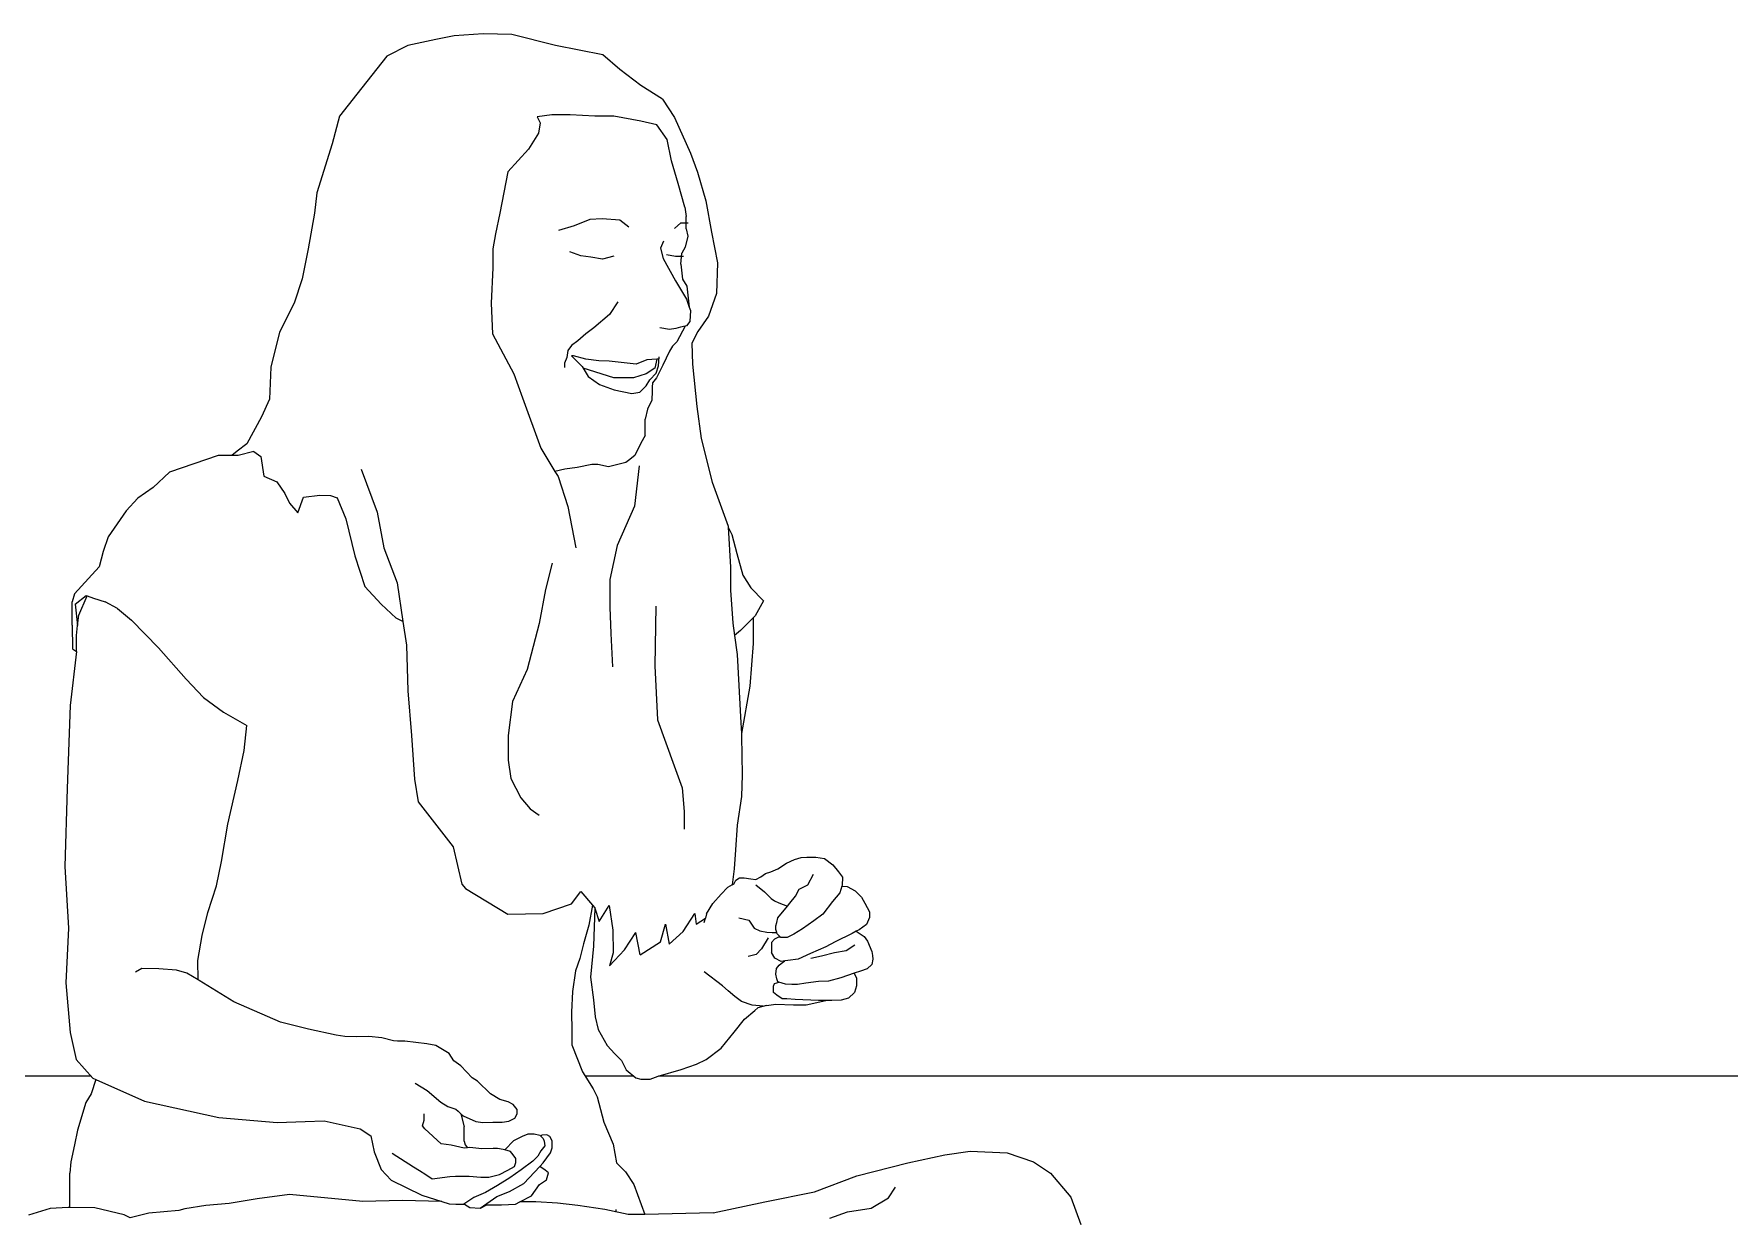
# Model space of a CAD drawing. Header units: metres. Extents: x 2304 to 3408, y 318 to 588.
# Drawn here: x 2774.181 to 2775.177, y 363.589 to 364.285 of the extents above; entities that cross this region are included whole.
import ezdxf

# ---------------------------------------------------------------- set-up
doc = ezdxf.new("R2010")
doc.units = ezdxf.units.M
doc.header["$LTSCALE"] = 5.5
doc.header["$MEASUREMENT"] = 0
doc.layers.add('PENA 01', color=1, linetype='Continuous')
doc.layers.add('PENA 05', color=5, linetype='Continuous', lineweight=25)

# ---------------------------------------------------------------- blocks, each defined once
blk = doc.blocks.new('sentado 30')
for p, q in [((-24.744, 20.892), (-25.227, 20.65)), ((-24.091, 21.034), (-24.744, 20.892)), ((-23.665, 21.119), (-24.091, 21.034)), ((-22.998, 21.161), (-23.665, 21.119)), ((-22.331, 21.147), (-22.998, 21.161)), ((-21.323, 20.892), (-22.331, 21.147)), ((-20.229, 20.679), (-21.323, 20.892)), ((-25.227, 20.65), (-25.923, 19.77)), ((-19.832, 20.338), (-20.229, 20.679)), ((-19.349, 19.969), (-19.832, 20.338)), ((-25.923, 19.77), (-26.321, 19.259)), ((-18.851, 19.655), (-19.349, 19.969)), ((-18.851, 19.655), (-18.567, 19.228)), ((-26.321, 19.259), (-26.491, 18.621)), ((-21.408, 19.288), (-21.749, 19.245)), ((-21.749, 19.245), (-21.678, 19.103)), ((-20.982, 19.288), (-21.408, 19.288)), ((-20.414, 19.259), (-20.982, 19.288)), ((-19.974, 19.259), (-20.414, 19.259)), ((-19.349, 19.146), (-19.974, 19.259)), ((-18.567, 19.228), (-18.197, 18.405)), ((-21.72, 18.862), (-21.947, 18.493)), ((-21.678, 19.103), (-21.72, 18.862)), ((-18.98, 19.061), (-19.349, 19.146)), ((-18.738, 18.72), (-18.98, 19.061)), ((-26.491, 18.621), (-26.846, 17.485)), ((-21.947, 18.493), (-22.43, 17.968)), ((-18.639, 18.223), (-18.738, 18.72)), ((-18.483, 17.698), (-18.639, 18.223)), ((-18.197, 18.405), (-18.041, 17.965)), ((-22.43, 17.968), (-22.615, 17.017)), ((-18.331, 17.153), (-18.483, 17.698)), ((-18.041, 17.965), (-17.842, 17.298)), ((-26.846, 17.485), (-26.903, 17.017)), ((-17.842, 17.298), (-17.715, 16.574)), ((-26.903, 17.017), (-27.045, 16.194)), ((-22.615, 17.017), (-22.714, 16.534)), ((-20.529, 16.871), (-20.89, 16.72)), ((-20.243, 16.886), (-20.529, 16.871)), ((-19.836, 16.856), (-20.243, 16.886)), ((-18.331, 17.153), (-18.299, 16.936)), ((-18.299, 16.65), (-18.299, 16.936)), ((-22.714, 16.534), (-22.771, 16.194)), ((-20.89, 16.72), (-21.251, 16.615)), ((-19.625, 16.69), (-19.836, 16.856)), ((-18.572, 16.66), (-18.421, 16.795)), ((-18.421, 16.795), (-18.299, 16.795)), ((-18.264, 16.482), (-18.327, 16.231)), ((-18.299, 16.795), (-18.256, 16.795)), ((-18.299, 16.65), (-18.264, 16.482)), ((-17.715, 16.574), (-17.573, 15.864)), ((-27.045, 16.194), (-27.187, 15.498)), ((-22.771, 16.194), (-22.771, 15.754)), ((-20.741, 16.029), (-20.992, 16.119)), ((-18.822, 16.37), (-18.892, 16.203)), ((-18.892, 16.203), (-18.829, 15.966)), ((-18.424, 15.833), (-18.403, 16.091)), ((-18.327, 16.231), (-18.403, 16.091)), ((-22.771, 15.754), (-22.813, 14.93)), ((-20.504, 16.001), (-20.741, 16.029)), ((-20.239, 15.952), (-20.504, 16.001)), ((-19.974, 16.022), (-20.239, 15.952)), ((-18.829, 15.966), (-18.55, 15.45)), ((-18.759, 16.057), (-18.55, 16.022)), ((-18.55, 16.022), (-18.409, 16.022)), ((-18.424, 15.833), (-18.41, 15.694)), ((-18.41, 15.694), (-18.382, 15.491)), ((-18.409, 16.022), (-18.361, 16.022)), ((-17.573, 15.864), (-17.601, 15.155)), ((-27.187, 15.498), (-27.371, 14.93)), ((-18.55, 15.45), (-18.292, 15.024)), ((-18.382, 15.491), (-18.285, 15.324)), ((-18.285, 15.324), (-18.229, 14.845)), ((-27.371, 14.93), (-27.712, 14.263)), ((-22.813, 14.93), (-22.785, 14.221)), ((-19.883, 14.968), (-20.071, 14.668)), ((-18.292, 15.024), (-18.229, 14.845)), ((-17.601, 15.155), (-17.786, 14.63)), ((-20.071, 14.668), (-20.434, 14.361)), ((-18.229, 14.845), (-18.201, 14.766)), ((-18.201, 14.766), (-18.215, 14.508)), ((-17.786, 14.63), (-18.027, 14.275)), ((-27.712, 14.263), (-27.911, 13.454)), ((-22.785, 14.221), (-22.288, 13.298)), ((-20.623, 14.222), (-20.804, 14.061)), ((-20.434, 14.361), (-20.623, 14.222)), ((-18.689, 14.326), (-18.906, 14.361)), ((-18.536, 14.347), (-18.689, 14.326)), ((-18.431, 14.382), (-18.536, 14.347)), ((-18.323, 14.404), (-18.515, 14.04)), ((-18.323, 14.404), (-18.431, 14.382)), ((-18.292, 14.41), (-18.323, 14.404)), ((-18.215, 14.508), (-18.292, 14.41)), ((-18.027, 14.275), (-18.169, 14.005)), ((-21.041, 13.838), (-21.062, 13.678)), ((-20.951, 13.957), (-21.041, 13.838)), ((-20.804, 14.061), (-20.951, 13.957)), ((-18.689, 13.824), (-18.843, 13.496)), ((-18.62, 13.943), (-18.689, 13.824)), ((-18.515, 14.04), (-18.62, 13.943)), ((-18.169, 14.005), (-18.155, 13.523)), ((-27.911, 13.454), (-27.939, 12.716)), ((-21.062, 13.678), (-21.118, 13.545)), ((-21.118, 13.545), (-21.118, 13.447)), ((-20.908, 13.717), (-20.952, 13.717)), ((-20.952, 13.717), (-20.706, 13.471)), ((-20.619, 13.638), (-20.908, 13.717)), ((-20.706, 13.471), (-20.681, 13.428)), ((-19.975, 13.208), (-20.681, 13.428)), ((-20.681, 13.428), (-20.566, 13.234)), ((-20.32, 13.602), (-20.619, 13.638)), ((-20.083, 13.594), (-20.32, 13.602)), ((-19.46, 13.524), (-20.083, 13.594)), ((-19.214, 13.62), (-19.46, 13.524)), ((-19.025, 13.428), (-19.224, 13.303)), ((-18.98, 13.642), (-19.214, 13.62)), ((-18.98, 13.642), (-19.025, 13.428)), ((-18.995, 13.313), (-18.942, 13.488)), ((-18.843, 13.496), (-18.99, 13.21)), ((-18.934, 13.646), (-18.98, 13.642)), ((-18.942, 13.488), (-18.925, 13.69)), ((-18.155, 13.523), (-18.055, 12.543)), ((-22.288, 13.298), (-22.089, 12.745)), ((-20.566, 13.234), (-20.303, 13.05)), ((-20.303, 13.05), (-19.969, 12.927)), ((-19.522, 13.208), (-19.975, 13.208)), ((-19.224, 13.303), (-19.522, 13.208)), ((-19.372, 12.874), (-19.223, 13.023)), ((-19.223, 13.023), (-19.144, 13.164)), ((-19.144, 13.164), (-18.995, 13.313)), ((-19.08, 13.092), (-19.087, 12.994)), ((-19.087, 12.994), (-19.087, 12.896)), ((-18.99, 13.21), (-19.08, 13.092)), ((-27.939, 12.716), (-28.124, 12.305)), ((-22.089, 12.745), (-21.663, 11.577)), ((-19.969, 12.927), (-19.557, 12.848)), ((-19.557, 12.848), (-19.372, 12.874)), ((-19.094, 12.687), (-19.199, 12.485)), ((-19.087, 12.896), (-19.094, 12.687)), ((-28.124, 12.305), (-28.465, 11.68)), ((-19.199, 12.485), (-19.248, 12.248)), ((-19.248, 11.871), (-19.248, 12.248)), ((-18.055, 12.543), (-17.956, 11.805)), ((-19.248, 11.871), (-19.352, 11.696)), ((-17.956, 11.805), (-17.7, 10.797)), ((-29.131, 11.407), (-30.253, 11.023)), ((-28.812, 11.407), (-29.131, 11.407)), ((-28.693, 11.512), (-28.812, 11.407)), ((-28.663, 11.407), (-28.812, 11.407)), ((-28.465, 11.68), (-28.693, 11.512)), ((-28.302, 11.505), (-28.663, 11.407)), ((-28.302, 11.505), (-28.139, 11.385)), ((-28.139, 11.385), (-28.072, 10.936)), ((-21.663, 11.577), (-21.339, 11.044)), ((-19.492, 11.41), (-19.632, 11.292)), ((-19.352, 11.696), (-19.492, 11.41)), ((-30.253, 11.023), (-30.637, 10.669)), ((-25.823, 11.094), (-25.454, 10.101)), ((-21.105, 11.097), (-21.339, 11.044)), ((-21.339, 11.044), (-21.265, 10.924)), ((-20.825, 11.134), (-21.105, 11.097)), ((-20.483, 11.201), (-20.825, 11.134)), ((-20.343, 11.201), (-20.483, 11.201)), ((-20.099, 11.152), (-20.343, 11.201)), ((-19.694, 11.25), (-20.099, 11.152)), ((-19.632, 11.292), (-19.694, 11.25)), ((-19.387, 11.173), (-19.493, 10.24)), ((-30.637, 10.669), (-30.992, 10.427)), ((-28.072, 10.936), (-27.773, 10.802)), ((-27.773, 10.802), (-27.586, 10.532)), ((-21.265, 10.924), (-21.038, 10.229)), ((-17.7, 10.797), (-17.331, 9.775)), ((-30.992, 10.427), (-31.261, 10.129)), ((-27.586, 10.532), (-27.481, 10.308)), ((-27.481, 10.308), (-27.287, 10.084)), ((-27.287, 10.084), (-27.152, 10.443)), ((-27.152, 10.443), (-26.778, 10.495)), ((-26.778, 10.495), (-26.531, 10.488)), ((-26.531, 10.488), (-26.379, 10.435)), ((-26.379, 10.435), (-26.178, 9.945)), ((-26.379, 10.435), (-26.359, 10.428)), ((-21.038, 10.229), (-20.854, 9.278)), ((-19.493, 10.24), (-19.897, 9.327)), ((-31.261, 10.129), (-31.673, 9.533)), ((-26.178, 9.945), (-25.965, 9.093)), ((-25.454, 10.101), (-25.298, 9.278)), ((-31.673, 9.533), (-31.787, 9.192)), ((-17.331, 9.775), (-17.33, 9.751)), ((-17.33, 9.751), (-17.274, 8.824)), ((-17.33, 9.751), (-17.244, 9.584)), ((-17.244, 9.584), (-17.125, 9.141)), ((-31.787, 9.192), (-31.886, 8.838)), ((-25.965, 9.093), (-25.738, 8.383)), ((-25.298, 9.278), (-24.985, 8.469)), ((-19.897, 9.327), (-20.067, 8.542)), ((-17.125, 9.141), (-16.993, 8.639)), ((-31.886, 8.838), (-32.127, 8.568)), ((-21.404, 8.924), (-21.553, 8.309)), ((-17.274, 8.824), (-17.274, 8.299)), ((-16.993, 8.639), (-16.802, 8.351)), ((-32.127, 8.568), (-32.454, 8.213)), ((-25.738, 8.383), (-25.355, 7.972)), ((-24.985, 8.469), (-24.853, 7.569)), ((-21.553, 8.309), (-21.701, 7.524)), ((-20.067, 8.542), (-20.067, 7.906)), ((-17.274, 8.299), (-17.218, 7.533)), ((-16.802, 8.351), (-16.514, 8.052)), ((-32.454, 8.213), (-32.511, 8.029)), ((-32.511, 7.489), (-32.511, 8.029)), ((-32.44, 7.972), (-32.184, 8.17)), ((-32.44, 7.972), (-32.383, 7.482)), ((-32.355, 7.716), (-32.163, 8.163)), ((-32.184, 8.17), (-32.163, 8.163)), ((-32.163, 8.163), (-32.014, 8.114)), ((-32.014, 8.114), (-31.744, 8.029)), ((-31.46, 7.872), (-31.744, 8.029)), ((-31.46, 7.872), (-31.134, 7.603)), ((-25.355, 7.972), (-25.014, 7.645)), ((-20.067, 7.906), (-20.045, 7.29)), ((-19.005, 7.927), (-19.026, 6.547)), ((-16.514, 8.052), (-16.706, 7.705)), ((-32.511, 7.489), (-32.497, 6.936)), ((-32.411, 7.248), (-32.383, 7.482)), ((-32.383, 7.482), (-32.355, 7.716)), ((-31.134, 7.603), (-30.509, 6.964)), ((-24.855, 7.571), (-25.014, 7.645)), ((-24.853, 7.569), (-24.855, 7.571)), ((-24.853, 7.569), (-24.772, 7.021)), ((-21.701, 7.524), (-21.977, 6.463)), ((-17.218, 7.533), (-17.179, 7.251)), ((-16.754, 7.656), (-17.041, 7.359)), ((-16.706, 7.705), (-16.754, 7.656)), ((-16.754, 7.656), (-16.754, 7.059)), ((-32.411, 6.877), (-32.411, 7.248)), ((-20.045, 7.29), (-20.003, 6.526)), ((-17.041, 7.359), (-17.179, 7.251)), ((-17.179, 7.251), (-17.118, 6.809)), ((-32.411, 6.877), (-32.553, 5.627)), ((-32.497, 6.936), (-32.411, 6.877)), ((-30.509, 6.964), (-29.87, 6.24)), ((-24.772, 7.021), (-24.744, 5.967)), ((-17.118, 6.809), (-17.033, 5.229)), ((-16.754, 7.059), (-16.826, 6.078)), ((-21.977, 6.463), (-22.317, 5.72)), ((-19.026, 6.547), (-18.963, 5.295)), ((-29.87, 6.24), (-29.472, 5.814)), ((-24.744, 5.967), (-24.658, 4.931)), ((-16.826, 6.078), (-17.022, 4.981)), ((-32.553, 5.627), (-32.627, 3.709)), ((-29.472, 5.814), (-29.004, 5.474)), ((-22.317, 5.72), (-22.423, 4.935)), ((-29.004, 5.474), (-28.464, 5.162)), ((-28.526, 4.591), (-28.464, 5.162)), ((-18.963, 5.295), (-18.581, 4.234)), ((-17.033, 5.229), (-17.022, 4.981)), ((-24.658, 4.931), (-24.587, 3.924)), ((-22.423, 4.935), (-22.423, 4.362)), ((-17.022, 4.981), (-17.019, 4.917)), ((-17.019, 4.917), (-17.004, 4.023)), ((-28.672, 3.892), (-28.526, 4.591)), ((-22.423, 4.362), (-22.359, 3.937)), ((-24.587, 3.924), (-24.502, 3.398)), ((-22.359, 3.937), (-22.126, 3.492)), ((-18.581, 4.234), (-18.39, 3.725)), ((-17.004, 4.023), (-17.019, 3.526)), ((-32.627, 3.709), (-32.677, 1.903)), ((-28.909, 2.881), (-28.672, 3.892)), ((-18.39, 3.725), (-18.347, 3.173)), ((-24.502, 3.398), (-23.693, 2.362)), ((-22.126, 3.492), (-21.913, 3.237)), ((-21.913, 3.237), (-21.701, 3.089)), ((-18.347, 3.173), (-18.347, 2.77)), ((-17.019, 3.526), (-17.118, 2.859)), ((-29.055, 2.017), (-28.909, 2.881)), ((-17.118, 2.859), (-17.161, 2.291)), ((-23.693, 2.362), (-23.494, 1.496)), ((-29.165, 1.457), (-29.055, 2.017)), ((-17.161, 2.291), (-17.189, 1.851)), ((-16.183, 1.85), (-15.977, 1.98)), ((-15.977, 1.98), (-15.793, 2.064)), ((-15.793, 2.064), (-15.64, 2.11)), ((-15.64, 2.11), (-15.51, 2.117)), ((-15.51, 2.117), (-15.303, 2.117)), ((-15.303, 2.117), (-15.097, 2.087)), ((-15.097, 2.087), (-14.905, 1.942)), ((-32.677, 1.903), (-32.59, 0.48)), ((-17.189, 1.851), (-17.239, 1.483)), ((-17.186, 1.513), (-17.155, 1.59)), ((-17.155, 1.59), (-17.063, 1.643)), ((-17.063, 1.643), (-16.956, 1.643)), ((-16.956, 1.643), (-16.803, 1.62)), ((-16.803, 1.62), (-16.688, 1.605)), ((-16.688, 1.605), (-16.574, 1.666)), ((-16.574, 1.666), (-16.466, 1.743)), ((-16.466, 1.743), (-16.344, 1.781)), ((-16.344, 1.781), (-16.183, 1.85)), ((-15.487, 1.483), (-15.357, 1.727)), ((-14.905, 1.942), (-14.775, 1.781)), ((-14.775, 1.781), (-14.683, 1.658)), ((-14.683, 1.658), (-14.691, 1.467)), ((-29.366, 0.837), (-29.165, 1.457)), ((-23.494, 1.496), (-23.409, 1.397)), ((-23.409, 1.397), (-22.429, 0.801)), ((-20.953, 1.042), (-20.74, 1.326)), ((-20.74, 1.326), (-20.47, 1.01)), ((-17.683, 1.047), (-17.492, 1.261)), ((-17.492, 1.261), (-17.346, 1.421)), ((-17.239, 1.483), (-17.346, 1.421)), ((-17.239, 1.483), (-17.186, 1.513)), ((-16.688, 1.483), (-16.489, 1.322)), ((-16.489, 1.322), (-16.336, 1.161)), ((-15.9, 1.054), (-15.77, 1.215)), ((-15.77, 1.215), (-15.686, 1.383)), ((-15.686, 1.383), (-15.487, 1.483)), ((-14.745, 1.299), (-14.913, 1.092)), ((-14.696, 1.451), (-14.745, 1.299)), ((-14.691, 1.467), (-14.696, 1.451)), ((-14.696, 1.451), (-14.576, 1.444)), ((-14.576, 1.444), (-14.393, 1.345)), ((-14.393, 1.345), (-14.247, 1.192)), ((-14.247, 1.192), (-14.163, 1.054)), ((-29.5, 0.306), (-29.366, 0.837)), ((-22.429, 0.801), (-21.606, 0.815)), ((-21.606, 0.815), (-20.953, 1.042)), ((-20.47, 1.01), (-20.552, 0.545)), ((-20.47, 1.01), (-20.416, 0.946)), ((-20.416, 0.946), (-20.447, 0.059)), ((-20.416, 0.946), (-20.413, 0.943)), ((-20.413, 0.943), (-20.314, 0.631)), ((-20.314, 0.631), (-20.086, 1)), ((-20.086, 1), (-20.001, 0.432)), ((-18.368, 0.404), (-18.099, 0.815)), ((-18.099, 0.815), (-18.07, 0.574)), ((-17.829, 0.809), (-17.855, 0.71)), ((-17.829, 0.809), (-17.683, 1.047)), ((-16.336, 1.161), (-16.26, 1.108)), ((-16.26, 1.108), (-16.153, 1.062)), ((-16.176, 0.718), (-15.957, 0.985)), ((-16.153, 1.062), (-15.957, 0.985)), ((-15.957, 0.985), (-15.9, 1.054)), ((-15.135, 0.802), (-15.349, 0.649)), ((-14.913, 1.092), (-15.135, 0.802)), ((-14.163, 1.054), (-14.056, 0.855)), ((-14.056, 0.855), (-14.056, 0.725)), ((-32.59, 0.48), (-32.652, -0.783)), ((-20.552, 0.545), (-20.674, 0.116)), ((-20.001, 0.432), (-19.987, -0.093)), ((-18.894, 0.162), (-18.78, 0.574)), ((-18.78, 0.574), (-18.695, 0.105)), ((-18.695, 0.105), (-18.368, 0.404)), ((-18.07, 0.574), (-17.855, 0.71)), ((-17.882, 0.611), (-17.855, 0.71)), ((-17.079, 0.718), (-16.849, 0.664)), ((-16.849, 0.664), (-16.727, 0.48)), ((-16.727, 0.48), (-16.597, 0.419)), ((-16.597, 0.419), (-16.436, 0.389)), ((-16.229, 0.534), (-16.206, 0.611)), ((-16.229, 0.45), (-16.229, 0.534)), ((-16.203, 0.381), (-16.229, 0.45)), ((-16.206, 0.611), (-16.176, 0.718)), ((-15.609, 0.465), (-15.808, 0.343)), ((-15.349, 0.649), (-15.609, 0.465)), ((-14.363, 0.41), (-14.462, 0.358)), ((-14.301, 0.442), (-14.363, 0.41)), ((-14.363, 0.41), (-14.178, 0.289)), ((-14.125, 0.565), (-14.301, 0.442)), ((-14.056, 0.725), (-14.125, 0.565)), ((-29.597, -0.272), (-29.5, 0.306)), ((-20.674, 0.116), (-20.76, -0.226)), ((-20.447, 0.059), (-20.516, -0.653)), ((-19.731, -0.022), (-19.462, 0.375)), ((-19.362, -0.136), (-19.462, 0.375)), ((-19.362, -0.136), (-18.894, 0.162)), ((-16.405, 0.251), (-16.558, -0.001)), ((-16.436, 0.389), (-16.313, 0.381)), ((-16.329, 0.144), (-16.26, 0.22)), ((-16.329, 0.144), (-16.329, -0.086)), ((-16.313, 0.381), (-16.203, 0.381)), ((-16.134, 0.288), (-16.26, 0.22)), ((-16.191, 0.35), (-16.203, 0.381)), ((-16.134, 0.288), (-16.191, 0.35)), ((-16.114, 0.266), (-16.134, 0.288)), ((-15.961, 0.259), (-16.114, 0.266)), ((-15.808, 0.343), (-15.961, 0.259)), ((-15.066, 0.044), (-15.426, -0.108)), ((-14.852, 0.159), (-15.066, 0.044)), ((-14.462, 0.358), (-14.852, 0.159)), ((-14.599, -0.04), (-14.4, 0.09)), ((-14.178, 0.289), (-14.102, 0.175)), ((-14.102, 0.175), (-14.002, -0.063)), ((-29.591, -0.716), (-29.597, -0.272)), ((-20.76, -0.226), (-20.858, -0.508)), ((-20.072, -0.391), (-19.731, -0.022)), ((-19.987, -0.093), (-20.072, -0.391)), ((-16.681, -0.131), (-16.864, -0.177)), ((-16.558, -0.001), (-16.681, -0.131)), ((-16.252, -0.216), (-16.329, -0.086)), ((-16.099, -0.292), (-16.252, -0.216)), ((-16.214, -0.453), (-16.145, -0.376)), ((-16.145, -0.376), (-16.099, -0.338)), ((-16.014, -0.279), (-16.099, -0.292)), ((-16.099, -0.338), (-16.014, -0.279)), ((-15.946, -0.269), (-16.014, -0.279)), ((-15.709, -0.239), (-15.946, -0.269)), ((-15.426, -0.108), (-15.709, -0.239)), ((-15.418, -0.216), (-15.166, -0.162)), ((-15.166, -0.162), (-14.867, -0.086)), ((-14.867, -0.086), (-14.599, -0.04)), ((-14.002, -0.361), (-14.11, -0.46)), ((-14.002, -0.063), (-13.987, -0.154)), ((-13.979, -0.239), (-14.002, -0.361)), ((-13.987, -0.154), (-13.979, -0.239)), ((-32.652, -0.783), (-32.553, -1.937)), ((-30.893, -0.454), (-31.045, -0.54)), ((-30.504, -0.461), (-30.893, -0.454)), ((-30.096, -0.491), (-30.504, -0.461)), ((-29.858, -0.566), (-30.096, -0.491)), ((-29.591, -0.716), (-29.858, -0.566)), ((-29.566, -0.73), (-29.591, -0.716)), ((-28.768, -1.229), (-29.566, -0.73)), ((-20.858, -0.508), (-20.931, -0.985)), ((-20.516, -0.653), (-20.447, -1.181)), ((-17.461, -0.858), (-17.882, -0.529)), ((-16.222, -0.583), (-16.214, -0.453)), ((-16.206, -0.69), (-16.222, -0.583)), ((-16.176, -0.766), (-16.206, -0.69)), ((-16.199, -0.789), (-16.16, -0.771)), ((-16.16, -0.771), (-16.176, -0.766)), ((-16, -0.82), (-16.16, -0.771)), ((-15.242, -0.759), (-15.533, -0.797)), ((-15.005, -0.751), (-15.242, -0.759)), ((-14.722, -0.667), (-15.005, -0.751)), ((-14.414, -0.564), (-14.722, -0.667)), ((-14.263, -0.514), (-14.414, -0.564)), ((-14.414, -0.564), (-14.362, -0.682)), ((-14.362, -0.682), (-14.362, -0.858)), ((-14.11, -0.46), (-14.263, -0.514)), ((-20.931, -0.985), (-20.956, -1.462)), ((-17.331, -0.973), (-17.461, -0.858)), ((-17.178, -1.103), (-17.331, -0.973)), ((-17.017, -1.218), (-17.178, -1.103)), ((-16.283, -0.866), (-16.26, -0.805)), ((-16.283, -1.011), (-16.283, -0.866)), ((-16.206, -1.072), (-16.283, -1.011)), ((-16.26, -0.805), (-16.199, -0.789)), ((-16.076, -1.156), (-16.206, -1.072)), ((-15.969, -1.156), (-16.076, -1.156)), ((-15.854, -0.828), (-16, -0.82)), ((-15.778, -1.172), (-15.969, -1.156)), ((-15.724, -0.828), (-15.854, -0.828)), ((-15.242, -1.195), (-15.778, -1.172)), ((-15.533, -0.797), (-15.724, -0.828)), ((-14.546, -1.141), (-14.714, -1.187)), ((-14.408, -1.011), (-14.546, -1.141)), ((-14.362, -0.858), (-14.408, -1.011)), ((-27.685, -1.697), (-28.768, -1.229)), ((-20.956, -1.462), (-20.944, -1.89)), ((-20.447, -1.181), (-20.409, -1.571)), ((-16.773, -1.302), (-17.017, -1.218)), ((-16.95, -1.624), (-16.713, -1.425)), ((-16.517, -1.329), (-16.773, -1.302)), ((-16.713, -1.425), (-16.642, -1.363)), ((-16.443, -1.309), (-16.642, -1.363)), ((-16.443, -1.309), (-16.229, -1.279)), ((-16.229, -1.279), (-15.816, -1.294)), ((-15.816, -1.294), (-15.525, -1.294)), ((-15.525, -1.294), (-15.068, -1.195)), ((-15.068, -1.195), (-15.242, -1.195)), ((-14.928, -1.195), (-15.068, -1.195)), ((-14.714, -1.187), (-14.928, -1.195)), ((-32.553, -1.937), (-32.417, -2.556)), ((-27.041, -1.861), (-27.685, -1.697)), ((-26.402, -1.995), (-27.041, -1.861)), ((-20.944, -1.89), (-20.944, -2.221)), ((-20.409, -1.571), (-20.34, -1.869)), ((-20.34, -1.869), (-20.126, -2.236)), ((-17.494, -2.297), (-17.187, -1.93)), ((-17.187, -1.93), (-16.95, -1.624)), ((-26.195, -2.025), (-26.402, -1.995)), ((-25.939, -2.032), (-26.195, -2.025)), ((-25.641, -2.025), (-25.939, -2.032)), ((-25.343, -2.056), (-25.641, -2.025)), ((-25.075, -2.129), (-25.343, -2.056)), ((-24.978, -2.135), (-25.075, -2.129)), ((-24.808, -2.135), (-24.978, -2.135)), ((-24.303, -2.196), (-24.808, -2.135)), ((-24.096, -2.238), (-24.303, -2.196)), ((-23.785, -2.421), (-24.096, -2.238)), ((-20.944, -2.221), (-20.699, -2.845)), ((-20.126, -2.236), (-19.95, -2.427)), ((-17.838, -2.557), (-17.494, -2.297)), ((-32.417, -2.556), (-32.033, -2.989)), ((-23.676, -2.591), (-23.785, -2.421)), ((-23.518, -2.707), (-23.676, -2.591)), ((-23.25, -2.98), (-23.518, -2.707)), ((-19.95, -2.427), (-19.797, -2.58)), ((-19.797, -2.58), (-19.69, -2.802)), ((-18.419, -2.787), (-18.06, -2.664)), ((-18.06, -2.664), (-17.838, -2.557)), ((-31.96, -3.021), (-32.069, -3.35)), ((-32.033, -2.989), (-31.96, -3.021)), ((-31.96, -3.021), (-30.832, -3.521)), ((-24.57, -3.108), (-24.296, -3.278)), ((-23.128, -3.059), (-23.25, -2.98)), ((-22.83, -3.351), (-23.128, -3.059)), ((-20.699, -2.845), (-20.454, -3.236)), ((-19.69, -2.802), (-19.468, -2.986)), ((-19.468, -2.986), (-19.353, -3.016)), ((-19.353, -3.016), (-19.131, -3.016)), ((-19.131, -3.016), (-18.947, -2.948)), ((-18.947, -2.948), (-18.419, -2.787)), ((-32.069, -3.35), (-32.19, -3.555)), ((-30.832, -3.521), (-29.111, -3.904)), ((-24.296, -3.278), (-23.98, -3.546)), ((-22.611, -3.485), (-22.83, -3.351)), ((-22.422, -3.54), (-22.611, -3.485)), ((-20.454, -3.236), (-20.356, -3.42)), ((-20.356, -3.42), (-20.209, -4.007)), ((-32.19, -3.555), (-32.384, -4.197)), ((-29.111, -3.904), (-27.762, -4.016)), ((-24.363, -3.966), (-24.363, -3.82)), ((-23.98, -3.546), (-23.816, -3.643)), ((-23.816, -3.643), (-23.627, -3.71)), ((-23.627, -3.71), (-23.578, -3.753)), ((-23.578, -3.753), (-23.511, -3.817)), ((-23.511, -3.817), (-23.441, -4.117)), ((-23.511, -3.817), (-23.463, -3.862)), ((-23.463, -3.862), (-23.165, -3.996)), ((-22.307, -3.601), (-22.422, -3.54)), ((-22.404, -3.984), (-22.264, -3.917)), ((-22.209, -3.716), (-22.307, -3.601)), ((-22.264, -3.917), (-22.209, -3.814)), ((-22.209, -3.814), (-22.209, -3.716)), ((-32.384, -4.197), (-32.456, -4.535)), ((-27.762, -4.016), (-27.118, -3.991)), ((-27.118, -3.991), (-26.673, -3.979)), ((-26.673, -3.979), (-25.843, -4.164)), ((-25.843, -4.164), (-25.596, -4.325)), ((-24.4, -4.093), (-24.363, -3.966)), ((-24.345, -4.166), (-24.4, -4.093)), ((-23.968, -4.513), (-24.345, -4.166)), ((-23.441, -4.448), (-23.441, -4.117)), ((-23.165, -3.996), (-23.007, -4.014)), ((-23.007, -4.014), (-22.775, -4.008)), ((-22.775, -4.008), (-22.556, -4.008)), ((-22.556, -4.008), (-22.404, -3.984)), ((-22.088, -4.331), (-21.96, -4.276)), ((-21.96, -4.276), (-21.814, -4.282)), ((-21.814, -4.282), (-21.686, -4.312)), ((-21.686, -4.312), (-21.662, -4.335)), ((-21.638, -4.306), (-21.662, -4.335)), ((-21.522, -4.3), (-21.638, -4.306)), ((-21.455, -4.337), (-21.522, -4.3)), ((-20.209, -4.007), (-19.989, -4.521)), ((-32.456, -4.535), (-32.541, -4.923)), ((-25.596, -4.325), (-25.521, -4.696)), ((-25.521, -4.696), (-25.361, -5.105)), ((-23.737, -4.543), (-23.968, -4.513)), ((-23.439, -4.61), (-23.737, -4.543)), ((-23.441, -4.448), (-23.416, -4.533)), ((-23.357, -4.603), (-23.439, -4.61)), ((-23.416, -4.533), (-23.357, -4.603)), ((-23.305, -4.598), (-23.357, -4.603)), ((-23.025, -4.623), (-23.305, -4.598)), ((-22.769, -4.616), (-23.025, -4.623)), ((-22.666, -4.616), (-22.769, -4.616)), ((-22.532, -4.641), (-22.666, -4.616)), ((-22.498, -4.651), (-22.532, -4.641)), ((-22.498, -4.651), (-22.289, -4.434)), ((-22.368, -4.689), (-22.498, -4.651)), ((-22.307, -4.762), (-22.368, -4.689)), ((-22.289, -4.434), (-22.088, -4.331)), ((-21.662, -4.671), (-21.729, -4.799)), ((-21.662, -4.335), (-21.607, -4.385)), ((-21.571, -4.556), (-21.662, -4.671)), ((-21.607, -4.385), (-21.583, -4.452)), ((-21.583, -4.452), (-21.571, -4.556)), ((-21.4, -4.44), (-21.455, -4.337)), ((-21.437, -4.72), (-21.4, -4.604)), ((-21.4, -4.604), (-21.4, -4.44)), ((-19.989, -4.521), (-19.916, -4.949)), ((-12.315, -4.765), (-11.732, -4.682)), ((-11.732, -4.682), (-10.872, -4.718)), ((-32.541, -4.923), (-32.565, -5.189)), ((-25.1, -4.726), (-24.607, -5.042)), ((-24.607, -5.042), (-24.473, -5.127)), ((-22.428, -5.121), (-22.27, -5.036)), ((-22.24, -4.848), (-22.307, -4.762)), ((-22.27, -5.036), (-22.24, -4.945)), ((-22.24, -4.945), (-22.24, -4.848)), ((-21.85, -4.908), (-22.118, -5.115)), ((-21.729, -4.799), (-21.85, -4.908)), ((-21.808, -5.164), (-21.688, -5.037)), ((-21.688, -5.037), (-21.607, -4.951)), ((-21.56, -5.117), (-21.688, -5.037)), ((-21.607, -4.951), (-21.437, -4.72)), ((-19.916, -4.949), (-19.707, -5.157)), ((-14.348, -5.249), (-13.174, -4.947)), ((-13.174, -4.947), (-12.315, -4.765)), ((-10.872, -4.718), (-10.267, -4.924)), ((-10.267, -4.924), (-9.868, -5.19)), ((-32.565, -5.98), (-32.565, -5.189)), ((-25.361, -5.105), (-25.125, -5.352)), ((-25.125, -5.352), (-24.42, -5.699)), ((-24.473, -5.127), (-24.321, -5.219)), ((-24.321, -5.219), (-24.181, -5.316)), ((-24.181, -5.316), (-23.767, -5.267)), ((-23.767, -5.267), (-23.639, -5.261)), ((-23.639, -5.261), (-23.475, -5.255)), ((-23.475, -5.255), (-23.323, -5.261)), ((-23.323, -5.261), (-23.055, -5.279)), ((-23.055, -5.279), (-22.867, -5.279)), ((-22.666, -5.474), (-22.94, -5.638)), ((-22.867, -5.279), (-22.623, -5.219)), ((-22.38, -5.298), (-22.666, -5.474)), ((-22.623, -5.219), (-22.428, -5.121)), ((-22.386, -5.614), (-22.057, -5.425)), ((-22.118, -5.115), (-22.38, -5.298)), ((-22.057, -5.425), (-21.808, -5.164)), ((-21.882, -5.711), (-21.696, -5.451)), ((-21.696, -5.451), (-21.535, -5.34)), ((-21.486, -5.179), (-21.56, -5.117)), ((-21.535, -5.34), (-21.486, -5.179)), ((-19.707, -5.157), (-19.512, -5.451)), ((-19.512, -5.451), (-19.255, -6.148)), ((-15.329, -5.624), (-14.348, -5.249)), ((-9.868, -5.19), (-9.396, -5.746)), ((-28.227, -5.781), (-28.875, -5.891)), ((-27.48, -5.683), (-28.227, -5.781)), ((-25.779, -5.843), (-27.48, -5.683)), ((-24.873, -5.818), (-25.779, -5.843)), ((-23.953, -5.845), (-24.873, -5.818)), ((-24.42, -5.699), (-23.953, -5.845)), ((-23.953, -5.845), (-23.788, -5.897)), ((-23.213, -5.754), (-23.444, -5.909)), ((-22.94, -5.638), (-23.213, -5.754)), ((-23.064, -5.995), (-22.678, -5.73)), ((-22.678, -5.73), (-22.386, -5.614)), ((-22.253, -5.909), (-22.151, -5.855)), ((-22.151, -5.855), (-21.882, -5.711)), ((-21.776, -5.855), (-22.151, -5.855)), ((-21.274, -5.879), (-21.776, -5.855)), ((-20.809, -5.94), (-21.274, -5.879)), ((-17.677, -6.108), (-16.479, -5.854)), ((-16.479, -5.854), (-15.329, -5.624)), ((-14.022, -5.999), (-13.622, -5.757)), ((-13.622, -5.757), (-13.453, -5.515)), ((-9.396, -5.746), (-9.166, -6.376)), ((-33.015, -6.004), (-33.517, -6.163)), ((-32.599, -5.98), (-33.015, -6.004)), ((-32.565, -5.98), (-32.599, -5.98)), ((-31.987, -5.992), (-32.565, -5.98)), ((-31.301, -6.151), (-31.987, -5.992)), ((-31.168, -6.225), (-31.301, -6.151)), ((-30.736, -6.112), (-31.168, -6.225)), ((-30.038, -6.051), (-30.736, -6.112)), ((-29.904, -6.014), (-30.038, -6.051)), ((-29.414, -5.94), (-29.904, -6.014)), ((-28.875, -5.891), (-29.414, -5.94)), ((-23.788, -5.897), (-23.627, -5.909)), ((-23.627, -5.909), (-23.444, -5.909)), ((-23.444, -5.909), (-23.429, -5.909)), ((-23.429, -5.909), (-23.306, -5.983)), ((-23.306, -5.983), (-23.064, -5.995)), ((-23.064, -5.995), (-23.058, -5.996)), ((-23.058, -5.996), (-22.909, -5.921)), ((-22.909, -5.921), (-22.575, -5.921)), ((-22.575, -5.921), (-22.253, -5.909)), ((-20.185, -6.026), (-20.809, -5.94)), ((-19.646, -6.148), (-20.185, -6.026)), ((-19.917, -6.087), (-19.917, -6.026)), ((-19.255, -6.148), (-19.646, -6.148)), ((-17.677, -6.108), (-19.255, -6.148)), ((-14.978, -6.229), (-14.566, -6.084)), ((-14.566, -6.084), (-14.022, -5.999))]:
    blk.add_line(p, q)

msp = doc.modelspace()

# ---------------------------------------------------------------- linework, layer by layer
at = {"layer": 'PENA 01', "ltscale": 1.5}
for p, q in [((2774.21469, 363.67274), (2772.35239, 363.67274)), ((2774.53358, 363.67274), (2774.50514, 363.67274)), ((2775.23148, 363.67274), (2774.54819, 363.67274))]:
    msp.add_line(p, q, dxfattribs=at)

# ---------------------------------------------------------------- block references
at = {"layer": 'PENA 05', "ltscale": 1.5, "xscale": 0.0254, "yscale": 0.0254, "zscale": 0.0254}
msp.add_blockref('sentado 30', (2775.02929, 363.74756), dxfattribs=at)

doc.saveas('drawing.dxf')
